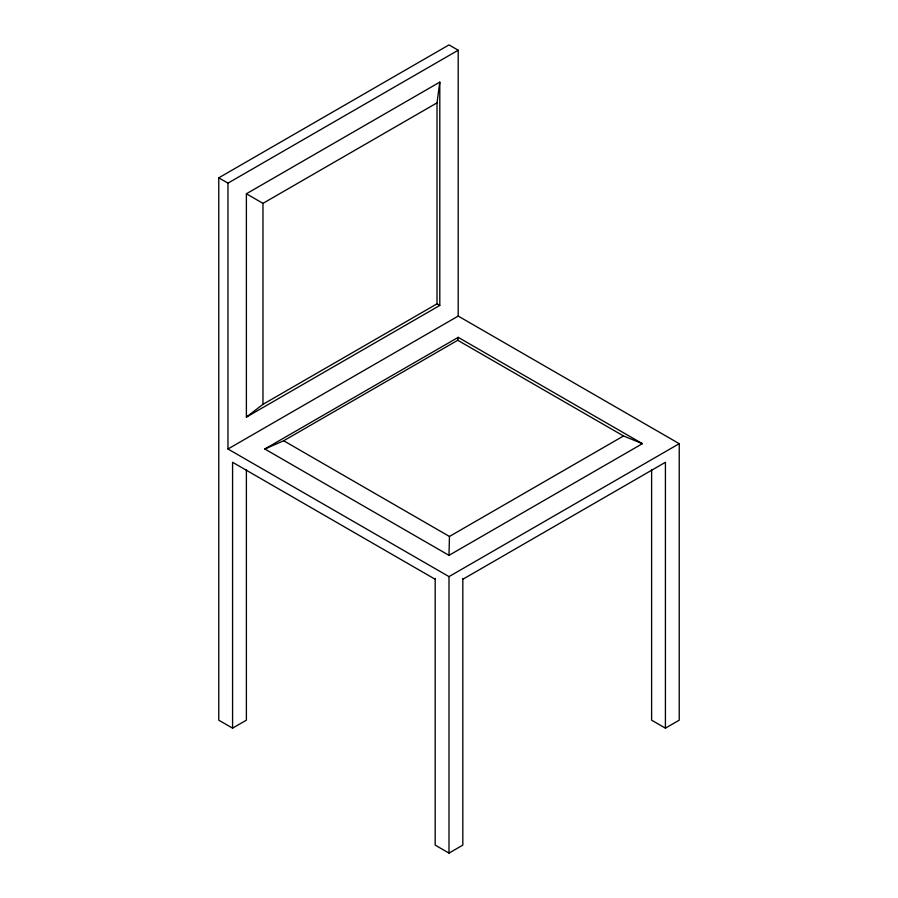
<?xml version="1.0" encoding="UTF-8"?>
<svg xmlns="http://www.w3.org/2000/svg" width="898" height="898" viewBox="0 0 898 898"><rect width="100%" height="100%" fill="white"/><g stroke="black" fill="none" stroke-linecap="round" stroke-linejoin="round"><path stroke-width="1.35" d="M449 555.346L449.46 536.465L623.515 435.968L642.396 443.679L449 555.346L264.809 449L458.204 337.345L642.396 443.679M439.796 305.443L437.023 303.838L437.023 102.855L439.796 82.122L246.389 193.777L246.389 417.099L439.796 305.443L439.796 82.122M264.809 449L283.689 440.761L457.744 340.263L458.204 337.345M246.389 417.099L262.968 404.336L437.023 303.838M246.389 469.71L246.389 720.174L232.582 728.155L218.764 720.174L218.764 177.826L449 44.9L458.204 50.221L458.204 316.074L227.969 449L227.969 183.147L458.204 50.221M246.389 193.777L262.968 203.352L437.023 102.855M227.969 449L449 576.606L679.236 443.679L679.236 720.174L665.418 728.155L651.611 720.174L651.611 469.71M462.818 579.266L665.418 462.29L665.418 728.155M435.182 578.435L435.182 845.119L449 853.1L462.818 845.119L462.818 578.435M218.764 177.826L227.969 183.147M458.204 316.074L679.236 443.679M457.744 340.263L623.515 435.968M283.689 440.761L449.46 536.465M435.182 579.266L232.582 462.29L232.582 728.155M449 576.606L449 853.1M262.968 203.352L262.968 404.336"/></g></svg>
